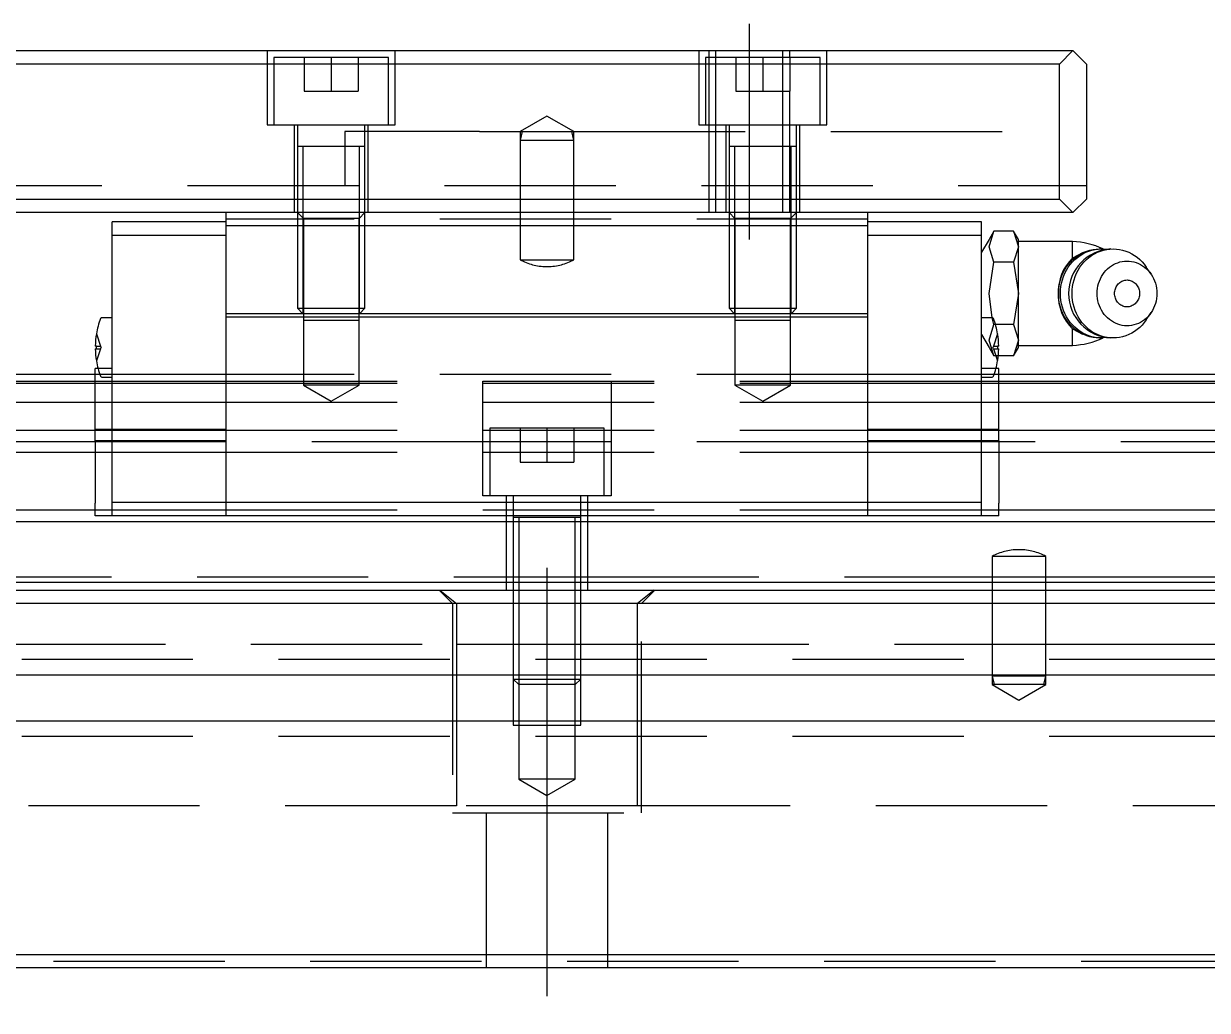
# Model space of a CAD drawing. Extents: x -14 to 942, y -357 to 120.
# Drawn here: x 341.2 to 429, y -318 to -244.9 of the extents above; entities that cross this region are included whole.
import ezdxf

# ---------------------------------------------------------------- set-up
doc = ezdxf.new("R2010")
doc.units = 0
doc.linetypes.add('CENTER', pattern=[50.8, 31.75, -6.35, 6.35, -6.35])
doc.linetypes.add('DASHED', pattern=[19.05, 12.7, -6.35])
doc.layers.get('0').update_dxf_attribs({"linetype": 'CONTINUOUS'})
doc.layers.add('CENTER', color=1, linetype='CENTER')

msp = doc.modelspace()

# ---------------------------------------------------------------- linework, layer by layer
at = {"color": 7, "linetype": 'CONTINUOUS'}
for p, q in [((221, -246.9), (419, -246.9)), ((419, -246.9), (418, -247.9)), ((420, -247.9), (419, -246.9)), ((418, -247.9), (222, -247.9)), ((418, -257.9), (418, -247.9)), ((420, -247.9), (420, -257.9)), ((398.5, -254), (393.5, -254)), ((398.5, -254), (393.5, -254)), ((398.5, -254), (393.5, -254)), ((222, -257.9), (418, -257.9)), ((418, -257.9), (419, -258.9)), ((419, -258.9), (420, -257.9)), ((419, -258.9), (221, -258.9)), ((356.2, -259.9), (356.2, -258.9)), ((403.8, -259.9), (403.8, -258.9)), ((356.2, -259.6), (347.768, -259.6)), ((347.768, -260.6), (347.768, -259.6)), ((412.232, -259.6), (403.8, -259.6)), ((412.232, -260.6), (412.232, -259.6)), ((356.2, -260.6), (347.768, -260.6)), ((347.768, -280.4), (347.768, -260.6)), ((356.2, -266.4), (356.2, -259.9)), ((403.8, -259.9), (356.2, -259.9)), ((403.8, -266.4), (403.8, -259.9)), ((412.232, -260.6), (403.8, -260.6)), ((412.232, -280.4), (412.232, -260.6)), ((413.135, -260.281), (412.778, -260.9)), ((412.778, -261.436), (413.135, -260.281)), ((414.6, -260.281), (413.135, -260.281)), ((414.6, -260.281), (414.599, -260.28)), ((414.957, -260.9), (414.6, -260.281)), ((414.6, -260.281), (414.957, -261.436)), ((412.778, -260.9), (412.232, -261.845)), ((413.135, -262.591), (412.778, -261.436)), ((414.957, -261.436), (414.6, -262.591)), ((414.957, -261.436), (414.957, -260.9)), ((418.957, -261.05), (414.957, -261.05)), ((414.957, -264.9), (414.957, -261.436)), ((418.957, -262.287), (418.957, -261.05)), ((418.813, -262.567), (418.989, -262.391)), ((419.718, -261.891), (418.957, -262.287)), ((418.966, -262.567), (419.142, -262.391)), ((418.989, -262.391), (419.177, -262.23)), ((419.142, -262.391), (419.33, -262.23)), ((419.177, -262.23), (419.376, -262.086)), ((419.33, -262.23), (419.529, -262.086)), ((419.376, -262.086), (419.585, -261.96)), ((419.529, -262.086), (419.738, -261.96)), ((419.585, -261.96), (419.802, -261.851)), ((419.738, -261.96), (419.955, -261.851)), ((419.802, -261.851), (420.027, -261.762)), ((419.826, -262.567), (420.001, -262.391)), ((419.955, -261.851), (420.18, -261.762)), ((420.001, -262.391), (420.189, -262.23)), ((420.027, -261.762), (420.257, -261.691)), ((420.18, -261.762), (420.41, -261.691)), ((420.189, -262.23), (420.388, -262.086)), ((420.257, -261.691), (420.492, -261.641)), ((420.388, -262.086), (420.597, -261.96)), ((420.41, -261.691), (420.645, -261.641)), ((420.492, -261.641), (420.729, -261.61)), ((420.597, -261.96), (420.815, -261.851)), ((420.645, -261.641), (420.883, -261.61)), ((420.729, -261.61), (420.969, -261.6)), ((420.815, -261.851), (421.039, -261.762)), ((420.883, -261.61), (421.122, -261.6)), ((421.122, -261.6), (420.969, -261.6)), ((421.039, -261.762), (421.27, -261.691)), ((421.122, -261.6), (421.534, -261.63)), ((421.27, -261.691), (421.504, -261.641)), ((421.504, -261.641), (421.742, -261.61)), ((421.742, -261.61), (421.981, -261.6)), ((421.981, -261.6), (422.219, -261.61)), ((422.219, -261.61), (422.455, -261.64)), ((422.455, -261.64), (422.688, -261.69)), ((422.688, -261.69), (422.916, -261.759)), ((422.916, -261.759), (423.14, -261.847)), ((423.14, -261.847), (423.356, -261.954)), ((423.356, -261.954), (423.563, -262.079)), ((423.563, -262.079), (423.762, -262.221)), ((423.762, -262.221), (423.949, -262.379)), ((423.949, -262.379), (424.124, -262.553)), ((412.778, -264.9), (413.135, -262.591)), ((414.6, -262.591), (413.135, -262.591)), ((414.6, -262.591), (414.957, -264.9)), ((418.252, -263.402), (418.369, -263.176)), ((418.369, -263.176), (418.502, -262.96)), ((418.405, -263.402), (418.522, -263.176)), ((418.502, -262.96), (418.65, -262.757)), ((418.522, -263.176), (418.655, -262.96)), ((418.65, -262.757), (418.813, -262.567)), ((418.655, -262.96), (418.803, -262.757)), ((418.803, -262.757), (418.966, -262.567)), ((419.265, -263.402), (419.382, -263.176)), ((419.382, -263.176), (419.515, -262.96)), ((419.515, -262.96), (419.663, -262.757)), ((419.663, -262.757), (419.826, -262.567)), ((421.326, -263.345), (421.443, -263.207)), ((421.443, -263.207), (421.57, -263.079)), ((421.57, -263.079), (421.707, -262.962)), ((421.707, -262.962), (421.851, -262.857)), ((421.851, -262.857), (422.002, -262.765)), ((422.002, -262.765), (422.159, -262.686)), ((422.159, -262.686), (422.322, -262.62)), ((422.322, -262.62), (422.489, -262.568)), ((422.489, -262.568), (422.659, -262.531)), ((422.659, -262.531), (422.831, -262.508)), ((422.831, -262.508), (423.005, -262.5)), ((423.005, -262.5), (423.178, -262.507)), ((423.178, -262.507), (423.351, -262.528)), ((423.351, -262.528), (423.521, -262.563)), ((423.521, -262.563), (423.688, -262.613)), ((423.688, -262.613), (423.852, -262.678)), ((423.852, -262.678), (424.01, -262.755)), ((424.01, -262.755), (424.162, -262.846)), ((424.124, -262.553), (424.287, -262.74)), ((424.162, -262.846), (424.307, -262.949)), ((424.287, -262.74), (424.435, -262.941)), ((424.307, -262.949), (424.444, -263.065)), ((424.799, -263.475), (424.435, -262.941)), ((424.444, -263.065), (424.572, -263.192)), ((424.572, -263.192), (424.691, -263.329)), ((417.957, -264.384), (418.004, -264.13)), ((418.004, -264.13), (418.069, -263.88)), ((418.069, -263.88), (418.152, -263.637)), ((418.111, -264.384), (418.157, -264.13)), ((418.152, -263.637), (418.252, -263.402)), ((418.157, -264.13), (418.222, -263.88)), ((418.222, -263.88), (418.305, -263.637)), ((418.305, -263.637), (418.405, -263.402)), ((418.97, -264.384), (419.017, -264.13)), ((419.017, -264.13), (419.082, -263.88)), ((419.082, -263.88), (419.165, -263.637)), ((419.165, -263.637), (419.265, -263.402)), ((420.858, -264.341), (420.905, -264.16)), ((420.905, -264.16), (420.965, -263.984)), ((420.965, -263.984), (421.038, -263.813)), ((421.038, -263.813), (421.122, -263.649)), ((421.122, -263.649), (421.218, -263.493)), ((421.218, -263.493), (421.326, -263.345)), ((422.307, -264.257), (422.361, -264.193)), ((422.361, -264.193), (422.421, -264.134)), ((422.421, -264.134), (422.485, -264.081)), ((422.485, -264.081), (422.553, -264.034)), ((422.553, -264.034), (422.624, -263.994)), ((422.624, -263.994), (422.699, -263.96)), ((422.699, -263.96), (422.776, -263.934)), ((422.776, -263.934), (422.854, -263.915)), ((422.854, -263.915), (422.934, -263.904)), ((422.934, -263.904), (423.015, -263.9)), ((423.015, -263.9), (423.095, -263.904)), ((423.095, -263.904), (423.175, -263.915)), ((423.175, -263.915), (423.254, -263.934)), ((423.254, -263.934), (423.331, -263.96)), ((423.331, -263.96), (423.405, -263.994)), ((423.405, -263.994), (423.477, -264.034)), ((423.477, -264.034), (423.545, -264.081)), ((423.545, -264.081), (423.609, -264.134)), ((423.609, -264.134), (423.668, -264.193)), ((423.668, -264.193), (423.722, -264.257)), ((424.691, -263.329), (424.799, -263.475)), ((424.799, -263.475), (424.898, -263.633)), ((424.898, -263.633), (424.985, -263.799)), ((424.985, -263.799), (425.059, -263.972)), ((425.059, -263.972), (425.121, -264.15)), ((425.121, -264.15), (425.169, -264.333)), ((413, -266.698), (412.778, -264.9)), ((414.957, -264.9), (414.6, -267.209)), ((414.957, -268.364), (414.957, -264.9)), ((417.92, -264.9), (417.929, -264.641)), ((417.929, -265.159), (417.92, -264.9)), ((417.929, -264.641), (417.957, -264.384)), ((418.073, -264.9), (418.082, -264.641)), ((418.082, -265.159), (418.073, -264.9)), ((418.082, -264.641), (418.111, -264.384)), ((418.933, -264.9), (418.942, -264.641)), ((418.942, -265.159), (418.933, -264.9)), ((418.942, -264.641), (418.97, -264.384)), ((420.797, -264.9), (420.804, -264.712)), ((420.804, -265.088), (420.797, -264.9)), ((420.804, -264.712), (420.825, -264.526)), ((420.825, -264.526), (420.858, -264.341)), ((422.091, -264.9), (422.094, -264.813)), ((422.094, -264.987), (422.091, -264.9)), ((422.094, -264.813), (422.105, -264.726)), ((422.105, -265.074), (422.094, -264.987)), ((422.105, -264.726), (422.122, -264.641)), ((422.122, -264.641), (422.147, -264.558)), ((422.147, -264.558), (422.177, -264.477)), ((422.177, -264.477), (422.215, -264.4)), ((422.215, -264.4), (422.258, -264.326)), ((422.258, -264.326), (422.307, -264.257)), ((423.722, -264.257), (423.771, -264.326)), ((423.771, -264.326), (423.815, -264.4)), ((423.815, -264.4), (423.852, -264.477)), ((423.852, -264.477), (423.883, -264.558)), ((423.883, -264.558), (423.907, -264.641)), ((423.907, -264.641), (423.925, -264.726)), ((423.925, -264.726), (423.935, -264.813)), ((423.935, -264.987), (423.925, -265.074)), ((423.935, -264.813), (423.939, -264.9)), ((423.939, -264.9), (423.935, -264.987)), ((425.169, -264.333), (425.204, -264.52)), ((425.204, -264.52), (425.225, -264.71)), ((425.225, -264.71), (425.232, -264.9)), ((425.232, -264.9), (425.225, -265.09)), ((417.957, -265.416), (417.929, -265.159)), ((418.004, -265.67), (417.957, -265.416)), ((418.069, -265.92), (418.004, -265.67)), ((418.152, -266.163), (418.069, -265.92)), ((418.111, -265.416), (418.082, -265.159)), ((418.157, -265.67), (418.111, -265.416)), ((418.222, -265.92), (418.157, -265.67)), ((418.305, -266.163), (418.222, -265.92)), ((418.97, -265.416), (418.942, -265.159)), ((419.017, -265.67), (418.97, -265.416)), ((419.082, -265.92), (419.017, -265.67)), ((419.165, -266.163), (419.082, -265.92)), ((420.825, -265.274), (420.804, -265.088)), ((420.858, -265.459), (420.825, -265.274)), ((420.905, -265.64), (420.858, -265.459)), ((420.965, -265.816), (420.905, -265.64)), ((421.038, -265.987), (420.965, -265.816)), ((422.122, -265.159), (422.105, -265.074)), ((422.147, -265.242), (422.122, -265.159)), ((422.177, -265.323), (422.147, -265.242)), ((422.215, -265.4), (422.177, -265.323)), ((422.258, -265.474), (422.215, -265.4)), ((422.307, -265.543), (422.258, -265.474)), ((422.361, -265.607), (422.307, -265.543)), ((422.421, -265.666), (422.361, -265.607)), ((422.485, -265.719), (422.421, -265.666)), ((422.553, -265.766), (422.485, -265.719)), ((422.624, -265.806), (422.553, -265.766)), ((422.699, -265.84), (422.624, -265.806)), ((422.776, -265.866), (422.699, -265.84)), ((422.854, -265.885), (422.776, -265.866)), ((422.934, -265.896), (422.854, -265.885)), ((423.015, -265.9), (422.934, -265.896)), ((423.095, -265.896), (423.015, -265.9)), ((423.175, -265.885), (423.095, -265.896)), ((423.254, -265.866), (423.175, -265.885)), ((423.331, -265.84), (423.254, -265.866)), ((423.405, -265.806), (423.331, -265.84)), ((423.477, -265.766), (423.405, -265.806)), ((423.545, -265.719), (423.477, -265.766)), ((423.609, -265.666), (423.545, -265.719)), ((423.668, -265.607), (423.609, -265.666)), ((423.722, -265.543), (423.668, -265.607)), ((423.771, -265.474), (423.722, -265.543)), ((423.815, -265.4), (423.771, -265.474)), ((423.852, -265.323), (423.815, -265.4)), ((423.883, -265.242), (423.852, -265.323)), ((423.907, -265.159), (423.883, -265.242)), ((423.925, -265.074), (423.907, -265.159)), ((425.059, -265.828), (424.985, -266.001)), ((425.121, -265.65), (425.059, -265.828)), ((425.169, -265.467), (425.121, -265.65)), ((425.204, -265.28), (425.169, -265.467)), ((425.225, -265.09), (425.204, -265.28)), ((347.768, -266.7), (346.986, -266.7)), ((356.2, -266.65), (356.2, -266.4)), ((403.8, -266.4), (356.2, -266.4)), ((356.2, -280.4), (356.2, -266.65)), ((403.8, -266.65), (356.2, -266.65)), ((403.8, -266.65), (403.8, -266.4)), ((403.8, -280.4), (403.8, -266.65)), ((413.014, -266.7), (412.232, -266.7)), ((418.252, -266.398), (418.152, -266.163)), ((418.369, -266.624), (418.252, -266.398)), ((418.405, -266.398), (418.305, -266.163)), ((418.502, -266.84), (418.369, -266.624)), ((418.522, -266.624), (418.405, -266.398)), ((418.655, -266.84), (418.522, -266.624)), ((419.265, -266.398), (419.165, -266.163)), ((419.382, -266.624), (419.265, -266.398)), ((419.515, -266.84), (419.382, -266.624)), ((421.122, -266.151), (421.038, -265.987)), ((421.218, -266.307), (421.122, -266.151)), ((421.326, -266.455), (421.218, -266.307)), ((421.443, -266.593), (421.326, -266.455)), ((421.57, -266.721), (421.443, -266.593)), ((421.707, -266.838), (421.57, -266.721)), ((424.444, -266.735), (424.307, -266.851)), ((424.435, -266.859), (424.799, -266.325)), ((424.572, -266.608), (424.444, -266.735)), ((424.691, -266.471), (424.572, -266.608)), ((424.799, -266.325), (424.691, -266.471)), ((424.898, -266.167), (424.799, -266.325)), ((424.985, -266.001), (424.898, -266.167)), ((414.6, -267.209), (413.257, -267.209)), ((414.6, -267.209), (414.957, -268.364)), ((418.65, -267.043), (418.502, -266.84)), ((418.813, -267.233), (418.65, -267.043)), ((418.803, -267.043), (418.655, -266.84)), ((418.966, -267.233), (418.803, -267.043)), ((418.989, -267.409), (418.813, -267.233)), ((418.957, -268.75), (418.957, -267.513)), ((418.957, -267.513), (419.717, -267.909)), ((419.142, -267.409), (418.966, -267.233)), ((419.177, -267.57), (418.989, -267.409)), ((419.33, -267.57), (419.142, -267.409)), ((419.376, -267.714), (419.177, -267.57)), ((419.529, -267.714), (419.33, -267.57)), ((419.663, -267.043), (419.515, -266.84)), ((419.826, -267.234), (419.663, -267.043)), ((420.001, -267.409), (419.826, -267.234)), ((420.189, -267.57), (420.001, -267.409)), ((420.388, -267.714), (420.189, -267.57)), ((421.851, -266.943), (421.707, -266.838)), ((422.002, -267.035), (421.851, -266.943)), ((422.159, -267.114), (422.002, -267.035)), ((422.322, -267.18), (422.159, -267.114)), ((422.489, -267.232), (422.322, -267.18)), ((422.659, -267.269), (422.489, -267.232)), ((422.831, -267.292), (422.659, -267.269)), ((423.005, -267.3), (422.831, -267.292)), ((423.178, -267.293), (423.005, -267.3)), ((423.351, -267.272), (423.178, -267.293)), ((423.521, -267.237), (423.351, -267.272)), ((423.688, -267.187), (423.521, -267.237)), ((423.762, -267.579), (423.564, -267.721)), ((423.852, -267.122), (423.688, -267.187)), ((423.949, -267.421), (423.762, -267.579)), ((424.01, -267.045), (423.852, -267.122)), ((424.124, -267.247), (423.949, -267.421)), ((424.162, -266.954), (424.01, -267.045)), ((424.287, -267.06), (424.124, -267.247)), ((424.307, -266.851), (424.162, -266.954)), ((424.435, -266.859), (424.287, -267.06)), ((414.957, -268.364), (414.6, -269.519)), ((414.957, -268.9), (414.957, -268.364)), ((419.585, -267.84), (419.376, -267.714)), ((419.738, -267.84), (419.529, -267.714)), ((419.802, -267.949), (419.585, -267.84)), ((419.955, -267.949), (419.738, -267.84)), ((420.027, -268.038), (419.802, -267.949)), ((420.18, -268.038), (419.955, -267.949)), ((420.257, -268.109), (420.027, -268.038)), ((420.41, -268.109), (420.18, -268.038)), ((420.492, -268.159), (420.257, -268.109)), ((420.597, -267.84), (420.388, -267.714)), ((420.645, -268.159), (420.41, -268.109)), ((420.729, -268.19), (420.492, -268.159)), ((420.815, -267.949), (420.597, -267.84)), ((420.883, -268.19), (420.645, -268.159)), ((420.969, -268.2), (420.729, -268.19)), ((421.039, -268.039), (420.815, -267.949)), ((421.122, -268.2), (420.883, -268.19)), ((420.969, -268.2), (421.122, -268.2)), ((421.27, -268.109), (421.039, -268.039)), ((421.534, -268.17), (421.122, -268.2)), ((421.505, -268.159), (421.27, -268.109)), ((421.742, -268.19), (421.505, -268.159)), ((421.982, -268.2), (421.742, -268.19)), ((422.219, -268.19), (421.982, -268.2)), ((422.455, -268.16), (422.219, -268.19)), ((422.688, -268.11), (422.455, -268.16)), ((422.917, -268.041), (422.688, -268.11)), ((423.14, -267.953), (422.917, -268.041)), ((423.356, -267.846), (423.14, -267.953)), ((423.564, -267.721), (423.356, -267.846)), ((346.584, -268.8), (346.502, -268.8)), ((346.502, -269), (346.584, -269)), ((346.584, -269), (346.584, -268.8)), ((413.416, -268.8), (413.416, -269)), ((413.498, -268.8), (413.416, -268.8)), ((413.416, -269), (413.498, -269)), ((414.6, -269.519), (414.957, -268.9)), ((414.957, -268.75), (418.957, -268.75)), ((414.6, -269.519), (413.467, -269.519)), ((414.599, -269.52), (414.6, -269.519)), ((346.5, -270.9), (339, -270.9)), ((346.5, -273.07), (346.5, -270.47)), ((346.709, -270.47), (346.5, -270.47)), ((346.986, -271.1), (347.768, -271.1)), ((412.232, -271.1), (413.014, -271.1)), ((413.5, -270.47), (413.291, -270.47)), ((413.5, -273.07), (413.5, -270.47)), ((568, -270.9), (413.5, -270.9)), ((293.5, -271.4), (346.5, -271.4)), ((293.5, -271.564), (346.5, -271.564)), ((413.5, -271.4), (640, -271.4)), ((413.5, -271.564), (640, -271.564)), ((293.5, -272.962), (346.5, -272.962)), ((413.5, -272.962), (640, -272.962)), ((346.5, -274.983), (346.5, -273.07)), ((413.5, -274.983), (413.5, -273.07)), ((293.5, -275.038), (346.5, -275.038)), ((346.5, -275.828), (346.5, -274.983)), ((347.768, -274.983), (346.5, -274.983)), ((413.5, -274.983), (412.232, -274.983)), ((413.5, -275.828), (413.5, -274.983)), ((413.5, -275.038), (640, -275.038)), ((346.5, -275.828), (346.5, -280.438)), ((347.768, -275.828), (346.5, -275.828)), ((413.5, -275.828), (412.232, -275.828)), ((413.5, -275.828), (413.5, -280.438)), ((293.5, -276.659), (346.5, -276.659)), ((413.5, -276.659), (640, -276.659)), ((346.5, -281.4), (346.5, -280.438)), ((347.768, -281.4), (347.768, -280.4)), ((356.2, -280.4), (347.768, -280.4)), ((356.2, -281.4), (356.2, -280.4)), ((403.8, -280.4), (356.2, -280.4)), ((412.232, -280.4), (403.8, -280.4)), ((403.8, -281.4), (403.8, -280.4)), ((412.232, -281.4), (412.232, -280.4)), ((413.5, -281.4), (413.5, -280.438)), ((293.5, -280.952), (346.5, -280.952)), ((347.768, -281.4), (346.5, -281.4)), ((356.2, -281.4), (347.768, -281.4)), ((403.8, -281.4), (356.2, -281.4)), ((412.232, -281.4), (403.8, -281.4)), ((413.5, -281.4), (412.232, -281.4)), ((413.5, -280.952), (640, -280.952)), ((0, -281.8), (640, -281.8)), ((0, -286.3), (640, -286.3)), ((1, -286.9), (639, -286.9)), ((638, -287.9), (2, -287.9)), ((638, -293.2), (2, -293.2)), ((638, -296.6), (2, -296.6)), ((2, -313.9), (638, -313.9)), ((639, -314.9), (1, -314.9))]:
    msp.add_line(p, q, dxfattribs=at)
at = {"color": 3, "linetype": 'DASHED'}
for p, q in [((359.25, -246.9), (359.25, -252.4)), ((359.75, -247.4), (359.75, -252.4)), ((368.25, -247.4), (359.75, -247.4)), ((362, -247.4), (362, -249.9)), ((364, -247.4), (364, -249.9)), ((366, -247.4), (366, -249.9)), ((368.25, -252.4), (368.25, -247.4)), ((368.75, -252.4), (368.75, -246.9)), ((391.25, -246.9), (391.25, -252.4)), ((391.75, -247.4), (391.75, -252.4)), ((400.25, -247.4), (391.75, -247.4)), ((392, -246.9), (392, -247.4)), ((392, -247.4), (392, -252.4)), ((392.5, -246.9), (392.5, -258.9)), ((394, -247.4), (394, -249.9)), ((396, -247.4), (396, -249.9)), ((397.5, -258.9), (397.5, -246.9)), ((398, -247.4), (398, -246.9)), ((398, -247.4), (398, -249.9)), ((400.25, -252.4), (400.25, -247.4)), ((400.75, -252.4), (400.75, -246.9)), ((362, -249.9), (364, -249.9)), ((364, -249.9), (366, -249.9)), ((394, -249.9), (396, -249.9)), ((396, -249.9), (398, -249.9)), ((398, -252.4), (398, -249.9)), ((380, -251.745), (378, -252.9)), ((382, -252.9), (380, -251.745)), ((359.25, -252.4), (368.75, -252.4)), ((361.25, -252.4), (361.25, -258.9)), ((361.5, -252.4), (361.5, -254)), ((366.5, -254), (366.5, -252.4)), ((366.75, -258.9), (366.75, -252.4)), ((391.25, -252.4), (400.75, -252.4)), ((392, -252.4), (392, -258.9)), ((393.25, -252.4), (393.25, -258.9)), ((393.5, -252.4), (393.5, -254)), ((398, -254), (398, -252.4)), ((398.5, -254), (398.5, -252.4)), ((398.75, -258.9), (398.75, -252.4)), ((365, -252.9), (365, -256.9)), ((375, -252.9), (365, -252.9)), ((375, -252.9), (378, -252.9)), ((378, -252.9), (378, -253.53)), ((378.169, -252.9), (378, -253.53)), ((378, -252.9), (380, -252.9)), ((378, -253.53), (378, -258.9)), ((378, -253.53), (382, -253.53)), ((380, -252.9), (382, -252.9)), ((382, -253.53), (381.831, -252.9)), ((382, -253.53), (382, -252.9)), ((382, -252.9), (420, -252.9)), ((382, -258.9), (382, -253.53)), ((361.5, -253.995), (361.5, -254)), ((361.5, -254), (361.5, -258.9)), ((361.5, -254), (361.5, -254.005)), ((366.5, -254), (361.5, -254)), ((361.9, -254), (361.9, -258.9)), ((366.1, -258.9), (366.1, -254)), ((366.5, -254), (366.5, -253.995)), ((366.5, -258.9), (366.5, -254)), ((366.5, -254.005), (366.5, -254)), ((393.5, -253.995), (393.5, -254)), ((393.5, -254), (393.5, -254.005)), ((393.5, -254), (393.5, -258.9)), ((398.5, -254), (393.5, -254)), ((393.9, -254), (393.9, -258.9)), ((398, -258.9), (398, -254)), ((398.1, -258.9), (398.1, -254)), ((398.5, -254), (398.5, -253.995)), ((398.5, -254.005), (398.5, -254)), ((398.5, -258.9), (398.5, -254)), ((220, -256.9), (420, -256.9)), ((361.5, -258.9), (361.938, -259.338)), ((361.5, -258.9), (361.5, -266)), ((366.5, -258.9), (361.5, -258.9)), ((361.9, -258.9), (361.9, -266.4)), ((366.062, -259.338), (366.5, -258.9)), ((366.1, -266.4), (366.1, -258.9)), ((366.5, -266), (366.5, -258.9)), ((378, -258.9), (378, -262.4)), ((382, -262.4), (382, -258.9)), ((393.5, -258.9), (393.938, -259.338)), ((393.5, -258.9), (393.5, -266)), ((398.5, -258.9), (393.5, -258.9)), ((393.9, -258.9), (393.9, -266.4)), ((398.062, -259.338), (398.5, -258.9)), ((398.1, -266.4), (398.1, -258.9)), ((398.5, -266), (398.5, -258.9)), ((403.8, -259.4), (356.2, -259.4)), ((361.938, -259.338), (361.938, -266.9)), ((366.062, -259.338), (361.938, -259.338)), ((366.062, -266.9), (366.062, -259.338)), ((393.938, -259.338), (393.938, -266.9)), ((398.062, -259.338), (393.938, -259.338)), ((398.062, -266.9), (398.062, -259.338)), ((378, -262.4), (382, -262.4)), ((379.937, -262.9), (380.063, -262.9)), ((361.5, -266), (361.9, -266.4)), ((361.5, -266), (366.5, -266)), ((366.1, -266.4), (366.5, -266)), ((393.5, -266), (393.9, -266.4)), ((393.5, -266), (398.5, -266)), ((398.1, -266.4), (398.5, -266)), ((413.135, -267.209), (413, -266.698)), ((361.933, -266.9), (361.933, -271.7)), ((366.067, -266.9), (361.933, -266.9)), ((366.067, -271.7), (366.067, -266.9)), ((393.933, -266.9), (393.933, -271.7)), ((398.067, -266.9), (393.933, -266.9)), ((398.067, -271.7), (398.067, -266.9)), ((412.778, -268.364), (413.135, -267.209)), ((413.257, -267.209), (413.135, -267.209)), ((346.584, -267.9), (346.584, -267.902)), ((346.584, -267.9), (346.584, -267.902)), ((346.584, -267.9), (346.584, -267.902)), ((346.584, -267.9), (346.584, -267.902)), ((346.584, -267.902), (346.9, -268.8)), ((412.232, -267.955), (412.778, -268.9)), ((413.135, -269.519), (412.778, -268.364)), ((413.416, -267.902), (413.1, -268.8)), ((413.416, -267.902), (413.416, -267.9)), ((413.416, -267.902), (413.416, -267.9)), ((346.584, -268.8), (346.9, -268.8)), ((346.9, -269), (346.584, -269.898)), ((346.584, -269), (346.9, -269)), ((346.9, -268.8), (346.935, -268.9)), ((346.9, -269), (346.935, -268.9)), ((412.778, -268.9), (413.135, -269.519)), ((413.1, -268.8), (413.065, -268.9)), ((413.1, -269), (413.065, -268.9)), ((413.1, -268.8), (413.416, -268.8)), ((413.1, -269), (413.416, -269.898)), ((413.1, -269), (413.416, -269)), ((346.584, -269.898), (346.584, -269.9)), ((346.584, -269.898), (346.584, -269.9)), ((413.467, -269.519), (413.135, -269.519)), ((413.416, -269.9), (413.416, -269.898)), ((413.416, -269.9), (413.416, -269.898)), ((413.416, -269.9), (413.416, -269.898)), ((413.416, -269.9), (413.416, -269.898)), ((346.843, -270.9), (346.5, -270.9)), ((347.768, -270.47), (346.709, -270.47)), ((347.768, -270.9), (346.843, -270.9)), ((356.2, -270.9), (347.768, -270.9)), ((403.8, -270.9), (356.2, -270.9)), ((412.232, -270.9), (403.8, -270.9)), ((413.291, -270.47), (412.232, -270.47)), ((413.157, -270.9), (412.232, -270.9)), ((413.5, -270.9), (413.157, -270.9)), ((346.5, -271.4), (347.768, -271.4)), ((346.5, -271.564), (347.768, -271.564)), ((347.768, -271.4), (356.2, -271.4)), ((347.768, -271.564), (356.2, -271.564)), ((356.2, -271.4), (403.8, -271.4)), ((356.2, -271.564), (403.8, -271.564)), ((361.933, -271.7), (364, -272.893)), ((366.067, -271.7), (361.933, -271.7)), ((364, -272.893), (366.067, -271.7)), ((375.25, -279.9), (375.25, -271.4)), ((384.75, -271.4), (384.75, -279.9)), ((393.933, -271.7), (396, -272.893)), ((398.067, -271.7), (393.933, -271.7)), ((396, -272.893), (398.067, -271.7)), ((403.8, -271.4), (412.232, -271.4)), ((403.8, -271.564), (412.232, -271.564)), ((412.232, -271.4), (413.5, -271.4)), ((412.232, -271.564), (413.5, -271.564)), ((346.5, -272.962), (347.768, -272.962)), ((347.768, -272.962), (356.2, -272.962)), ((356.2, -272.962), (403.8, -272.962)), ((403.8, -272.962), (412.232, -272.962)), ((412.232, -272.962), (413.5, -272.962)), ((346.5, -275.038), (347.768, -275.038)), ((356.2, -274.983), (347.768, -274.983)), ((347.768, -275.038), (356.2, -275.038)), ((356.2, -275.038), (403.8, -275.038)), ((375.75, -274.9), (375.75, -279.9)), ((384.25, -274.9), (375.75, -274.9)), ((378, -274.9), (378, -277.4)), ((380, -274.9), (380, -277.4)), ((382, -274.9), (382, -277.4)), ((384.25, -279.9), (384.25, -274.9)), ((412.232, -274.983), (403.8, -274.983)), ((403.8, -275.038), (412.232, -275.038)), ((412.232, -275.038), (413.5, -275.038)), ((346.5, -275.9), (335, -275.9)), ((347.768, -275.9), (346.5, -275.9)), ((356.2, -275.828), (347.768, -275.828)), ((356.2, -275.9), (347.768, -275.9)), ((375.25, -275.9), (356.2, -275.9)), ((375.75, -275.9), (375.25, -275.9)), ((384.25, -275.9), (375.75, -275.9)), ((384.75, -275.9), (384.25, -275.9)), ((403.8, -275.9), (384.75, -275.9)), ((412.232, -275.828), (403.8, -275.828)), ((412.232, -275.9), (403.8, -275.9)), ((413.5, -275.9), (412.232, -275.9)), ((435.25, -275.9), (413.5, -275.9)), ((346.5, -276.659), (347.768, -276.659)), ((347.768, -276.659), (356.2, -276.659)), ((356.2, -276.659), (403.8, -276.659)), ((403.8, -276.659), (412.232, -276.659)), ((412.232, -276.659), (413.5, -276.659)), ((378, -277.4), (380, -277.4)), ((380, -277.4), (382, -277.4)), ((384.75, -279.9), (375.25, -279.9)), ((377, -281.4), (377, -279.9)), ((377.5, -279.9), (377.5, -281.4)), ((382.5, -281.4), (382.5, -279.9)), ((383, -279.9), (383, -281.4)), ((346.5, -280.952), (347.768, -280.952)), ((347.768, -280.952), (356.2, -280.952)), ((356.2, -280.952), (403.8, -280.952)), ((377, -286.9), (377, -281.4)), ((377.5, -281.4), (377.5, -281.5)), ((377.5, -281.495), (377.5, -281.5)), ((377.5, -281.5), (377.5, -286.9)), ((377.5, -281.5), (377.5, -281.505)), ((382.5, -281.5), (377.5, -281.5)), ((377.9, -281.5), (377.9, -286.9)), ((382.1, -286.9), (382.1, -281.5)), ((382.5, -281.5), (382.5, -281.4)), ((382.5, -281.5), (382.5, -281.495)), ((382.5, -286.9), (382.5, -281.5)), ((382.5, -281.505), (382.5, -281.5)), ((383, -281.4), (383, -286.9)), ((403.8, -280.952), (412.232, -280.952)), ((412.232, -280.952), (413.5, -280.952)), ((415.063, -283.9), (414.937, -283.9)), ((413, -284.4), (413, -286.9)), ((417, -284.4), (413, -284.4)), ((417, -286.9), (417, -284.4)), ((335, -285.9), (377, -285.9)), ((377, -285.9), (377.5, -285.9)), ((377.5, -285.9), (377.9, -285.9)), ((377.9, -285.9), (382.1, -285.9)), ((382.1, -285.9), (382.5, -285.9)), ((382.5, -285.9), (383, -285.9)), ((383, -285.9), (413, -285.9)), ((413, -285.9), (417, -285.9)), ((417, -285.9), (437, -285.9)), ((372, -286.9), (373, -287.9)), ((372.063, -286.9), (373.292, -287.9)), ((377.5, -286.9), (377.5, -293.2)), ((377.5, -286.9), (377.5, -293.2)), ((377.9, -286.9), (377.9, -293.2)), ((382.1, -293.2), (382.1, -286.9)), ((382.5, -293.2), (382.5, -286.9)), ((382.5, -293.2), (382.5, -286.9)), ((387.937, -286.9), (386.708, -287.9)), ((387, -287.9), (388, -286.9)), ((413, -286.9), (413, -293.2)), ((417, -293.2), (417, -286.9)), ((373, -287.9), (373, -303.4)), ((373.292, -287.9), (373.292, -293.2)), ((386.708, -293.2), (386.708, -287.9)), ((387, -303.4), (387, -287.9)), ((339, -290.9), (373.292, -290.9)), ((373.292, -290.9), (377.5, -290.9)), ((377.5, -290.9), (377.9, -290.9)), ((377.9, -290.9), (382.1, -290.9)), ((382.1, -290.9), (382.5, -290.9)), ((382.5, -290.9), (386.708, -290.9)), ((386.708, -290.9), (413, -290.9)), ((413, -290.9), (417, -290.9)), ((417, -290.9), (437.5, -290.9)), ((639.5, -292.05), (0.5, -292.05)), ((373.292, -293.2), (373.292, -296.6)), ((377.5, -293.2), (377.5, -293.5)), ((377.5, -293.2), (377.5, -293.5)), ((377.5, -293.5), (377.9, -293.9)), ((377.5, -293.5), (377.5, -296.6)), ((377.5, -293.5), (382.5, -293.5)), ((377.9, -293.2), (377.9, -293.9)), ((377.9, -293.9), (377.9, -296.9)), ((382.1, -293.9), (377.9, -293.9)), ((382.1, -293.9), (382.1, -293.2)), ((382.1, -293.9), (382.5, -293.5)), ((382.1, -296.9), (382.1, -293.9)), ((382.5, -293.5), (382.5, -293.2)), ((382.5, -293.5), (382.5, -293.2)), ((382.5, -296.6), (382.5, -293.5)), ((386.708, -296.6), (386.708, -293.2)), ((413, -293.2), (413, -293.27)), ((413, -293.27), (413, -293.9)), ((413, -293.27), (413.169, -293.9)), ((417, -293.27), (413, -293.27)), ((413, -293.9), (415, -295.055)), ((417, -293.9), (413, -293.9)), ((415, -295.055), (417, -293.9)), ((416.831, -293.9), (417, -293.27)), ((417, -293.27), (417, -293.2)), ((417, -293.9), (417, -293.27)), ((373.292, -296.6), (373.292, -302.9)), ((377.5, -296.6), (377.5, -296.9)), ((382.5, -296.9), (382.5, -296.6)), ((386.708, -302.9), (386.708, -296.6)), ((377.5, -296.9), (382.5, -296.9)), ((377.9, -296.9), (377.9, -300.9)), ((382.1, -300.9), (382.1, -296.9)), ((639.5, -297.75), (0.5, -297.75)), ((377.9, -300.9), (380, -302.112)), ((382.1, -300.9), (377.9, -300.9)), ((380, -302.112), (382.1, -300.9)), ((373.292, -302.9), (266.708, -302.9)), ((373, -303.4), (387, -303.4)), ((386.708, -302.9), (373.292, -302.9)), ((375.5, -303.4), (375.5, -314.9)), ((384.5, -314.9), (384.5, -303.4)), ((493.292, -302.9), (386.708, -302.9)), ((0.5, -314.4), (639.5, -314.4))]:
    msp.add_line(p, q, dxfattribs=at)
at = {"color": 7, "linetype": 'CONTINUOUS'}
for centre, radius, start, end in [((418.729, -267.046), 6, 65.106, 87.82141), ((421.403, -264.77), 3.485, 134.56639, 182.18458), ((421.981, -264.9), 3.3, 92.91343, 180.00002), ((421.373, -265.042), 3.456, 177.7054, 225.64142), ((421.981, -264.9), 3.3, 179.99998, 267.06257), ((352.5, -268.9), 6, 159.14941, 170.40593), ((346.986, -266.8), 0.1, 90, 159.14941), ((413.014, -266.8), 0.1, 20.85059, 90), ((407.5, -268.9), 6, 9.59407, 20.85059), ((352.5, -268.9), 5.999, 170.42033, 179.04489), ((407.5, -268.9), 5.999, 0.95511, 9.57967), ((418.729, -262.754), 6, 272.17859, 294.894), ((352.5, -268.9), 5.999, 180.95511, 189.57967), ((407.5, -268.9), 5.999, 350.42033, 359.04489), ((352.5, -268.9), 6, 189.59407, 200.85059), ((407.5, -268.9), 6, 339.14941, 350.40593), ((346.986, -271), 0.1, 200.85059, 270), ((413.014, -271), 0.1, 270, 339.14941)]:
    msp.add_arc(centre, radius, start, end, dxfattribs=at)
at = {"color": 3, "linetype": 'DASHED'}
for centre, start, end in [((379.937, -258.9), 241.03047, 270), ((380.063, -258.9), 270, 298.96953), ((414.937, -287.9), 90, 118.96953), ((415.063, -287.9), 61.03047, 90)]:
    msp.add_arc(centre, 4, start, end, dxfattribs=at)
at = {"layer": 'CENTER', "color": 1, "linetype": 'CENTER'}
for p, q in [((395, -244.9), (395, -260.9)), ((380, -285.25), (380, -318.05))]:
    msp.add_line(p, q, dxfattribs=at)

doc.saveas('drawing.dxf')
